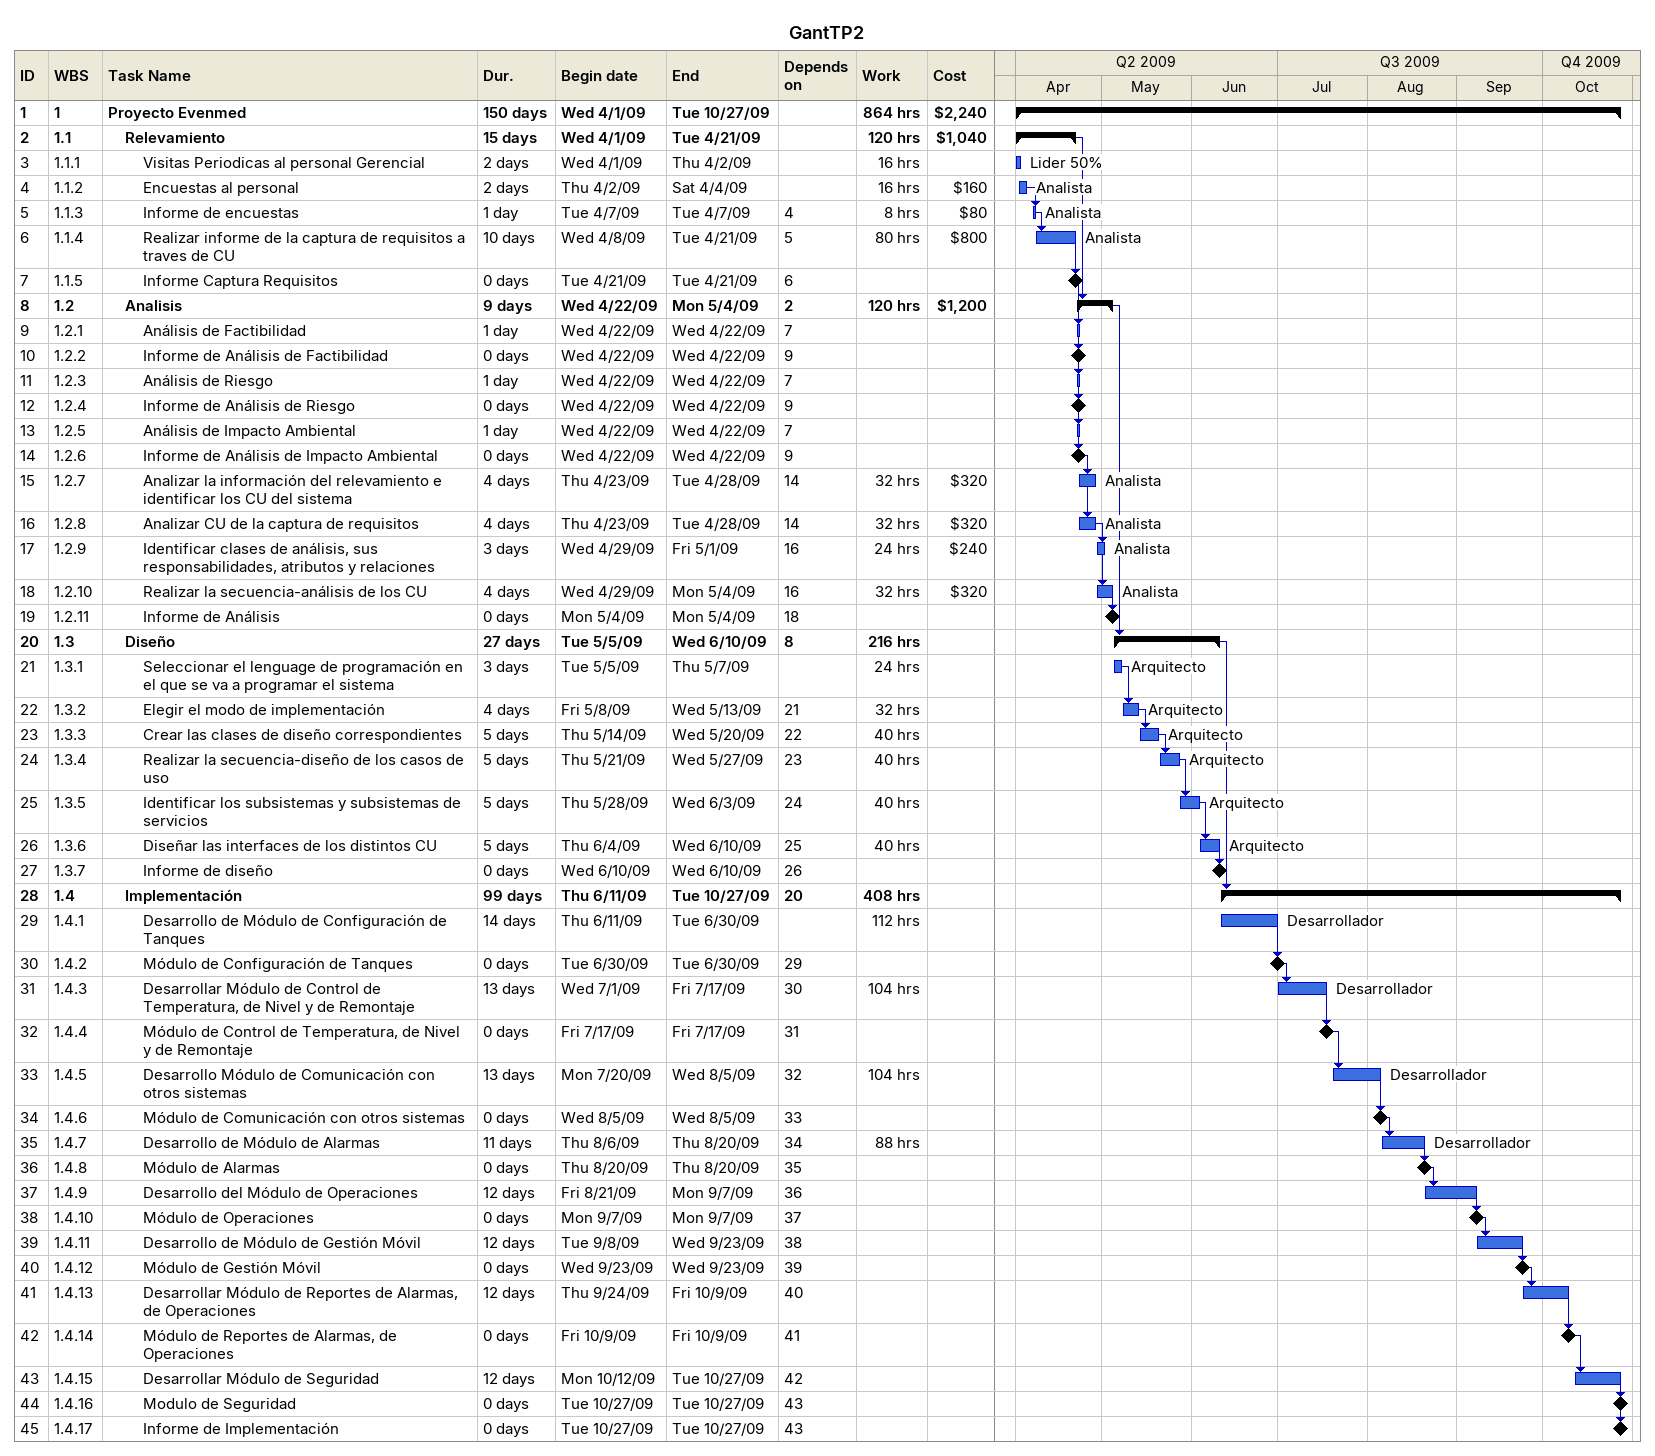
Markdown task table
GantTP2

| ID | WBS | Task | Duration | Start | Finish | Predecessors | Resources | Work (h) | Cost ($) |
|---|---|---|---|---|---|---|---|---|---|
| 1 | 1 | **Proyecto Evenmed** | 150d | 2009-04-01 | 2009-10-27 |  |  | 864 | 2240 |
| 2 | 1.1 | **Relevamiento** | 15d | 2009-04-01 | 2009-04-21 |  |  | 120 | 1040 |
| 3 | 1.1.1 | Visitas Periodicas al personal Gerencial | 2d | 2009-04-01 | 2009-04-02 |  | Lider 50% | 16 |  |
| 4 | 1.1.2 | Encuestas al personal | 2d | 2009-04-02 | 2009-04-04 |  | Analista | 16 | 160 |
| 5 | 1.1.3 | Informe de encuestas | 1d | 2009-04-07 | 2009-04-07 | 4 | Analista | 8 | 80 |
| 6 | 1.1.4 | Realizar informe de la captura de requisitos a traves de CU | 10d | 2009-04-08 | 2009-04-21 | 5 | Analista | 80 | 800 |
| 7 | 1.1.5 | Informe Captura Requisitos | 0d | 2009-04-21 | 2009-04-21 | 6 |  |  |  |
| 8 | 1.2 | **Analisis** | 9d | 2009-04-22 | 2009-05-04 | 2 |  | 120 | 1200 |
| 9 | 1.2.1 | Análisis de Factibilidad | 1d | 2009-04-22 | 2009-04-22 | 7 |  |  |  |
| 10 | 1.2.2 | Informe de Análisis de Factibilidad | 0d | 2009-04-22 | 2009-04-22 | 9 |  |  |  |
| 11 | 1.2.3 | Análisis de Riesgo | 1d | 2009-04-22 | 2009-04-22 | 7 |  |  |  |
| 12 | 1.2.4 | Informe de Análisis de Riesgo | 0d | 2009-04-22 | 2009-04-22 | 9 |  |  |  |
| 13 | 1.2.5 | Análisis de Impacto Ambiental | 1d | 2009-04-22 | 2009-04-22 | 7 |  |  |  |
| 14 | 1.2.6 | Informe de Análisis de Impacto Ambiental | 0d | 2009-04-22 | 2009-04-22 | 9 |  |  |  |
| 15 | 1.2.7 | Analizar la información del relevamiento e identificar los CU del sistema | 4d | 2009-04-23 | 2009-04-28 | 14 | Analista | 32 | 320 |
| 16 | 1.2.8 | Analizar CU de la captura de requisitos | 4d | 2009-04-23 | 2009-04-28 | 14 | Analista | 32 | 320 |
| 17 | 1.2.9 | Identificar clases de análisis, sus responsabilidades, atributos y relaciones | 3d | 2009-04-29 | 2009-05-01 | 16 | Analista | 24 | 240 |
| 18 | 1.2.10 | Realizar la secuencia-análisis de los CU | 4d | 2009-04-29 | 2009-05-04 | 16 | Analista | 32 | 320 |
| 19 | 1.2.11 | Informe de Análisis | 0d | 2009-05-04 | 2009-05-04 | 18 |  |  |  |
| 20 | 1.3 | **Diseño** | 27d | 2009-05-05 | 2009-06-10 | 8 |  | 216 |  |
| 21 | 1.3.1 | Seleccionar el lenguage de programación en el que se va a programar el sistema | 3d | 2009-05-05 | 2009-05-07 |  | Arquitecto | 24 |  |
| 22 | 1.3.2 | Elegir el modo de implementación | 4d | 2009-05-08 | 2009-05-13 | 21 | Arquitecto | 32 |  |
| 23 | 1.3.3 | Crear las clases de diseño correspondientes | 5d | 2009-05-14 | 2009-05-20 | 22 | Arquitecto | 40 |  |
| 24 | 1.3.4 | Realizar la secuencia-diseño de los casos de uso | 5d | 2009-05-21 | 2009-05-27 | 23 | Arquitecto | 40 |  |
| 25 | 1.3.5 | Identificar los subsistemas y subsistemas de servicios | 5d | 2009-05-28 | 2009-06-03 | 24 | Arquitecto | 40 |  |
| 26 | 1.3.6 | Diseñar las interfaces de los distintos CU | 5d | 2009-06-04 | 2009-06-10 | 25 | Arquitecto | 40 |  |
| 27 | 1.3.7 | Informe de diseño | 0d | 2009-06-10 | 2009-06-10 | 26 |  |  |  |
| 28 | 1.4 | **Implementación** | 99d | 2009-06-11 | 2009-10-27 | 20 |  | 408 |  |
| 29 | 1.4.1 | Desarrollo de Módulo de Configuración de Tanques | 14d | 2009-06-11 | 2009-06-30 |  | Desarrollador | 112 |  |
| 30 | 1.4.2 | Módulo de Configuración de Tanques | 0d | 2009-06-30 | 2009-06-30 | 29 |  |  |  |
| 31 | 1.4.3 | Desarrollar Módulo de Control de Temperatura, de Nivel y de Remontaje | 13d | 2009-07-01 | 2009-07-17 | 30 | Desarrollador | 104 |  |
| 32 | 1.4.4 | Módulo de Control de Temperatura, de Nivel y de Remontaje | 0d | 2009-07-17 | 2009-07-17 | 31 |  |  |  |
| 33 | 1.4.5 | Desarrollo Módulo de Comunicación con otros sistemas | 13d | 2009-07-20 | 2009-08-05 | 32 | Desarrollador | 104 |  |
| 34 | 1.4.6 | Módulo de Comunicación con otros sistemas | 0d | 2009-08-05 | 2009-08-05 | 33 |  |  |  |
| 35 | 1.4.7 | Desarrollo de Módulo de Alarmas | 11d | 2009-08-06 | 2009-08-20 | 34 | Desarrollador | 88 |  |
| 36 | 1.4.8 | Módulo de Alarmas | 0d | 2009-08-20 | 2009-08-20 | 35 |  |  |  |
| 37 | 1.4.9 | Desarrollo del Módulo de Operaciones | 12d | 2009-08-21 | 2009-09-07 | 36 |  |  |  |
| 38 | 1.4.10 | Módulo de Operaciones | 0d | 2009-09-07 | 2009-09-07 | 37 |  |  |  |
| 39 | 1.4.11 | Desarrollo de Módulo de Gestión Móvil | 12d | 2009-09-08 | 2009-09-23 | 38 |  |  |  |
| 40 | 1.4.12 | Módulo de Gestión Móvil | 0d | 2009-09-23 | 2009-09-23 | 39 |  |  |  |
| 41 | 1.4.13 | Desarrollar Módulo de Reportes de Alarmas, de Operaciones | 12d | 2009-09-24 | 2009-10-09 | 40 |  |  |  |
| 42 | 1.4.14 | Módulo de Reportes de Alarmas, de Operaciones | 0d | 2009-10-09 | 2009-10-09 | 41 |  |  |  |
| 43 | 1.4.15 | Desarrollar Módulo de Seguridad | 12d | 2009-10-12 | 2009-10-27 | 42 |  |  |  |
| 44 | 1.4.16 | Modulo de Seguridad | 0d | 2009-10-27 | 2009-10-27 | 43 |  |  |  |
| 45 | 1.4.17 | Informe de Implementación | 0d | 2009-10-27 | 2009-10-27 | 43 |  |  |  |
